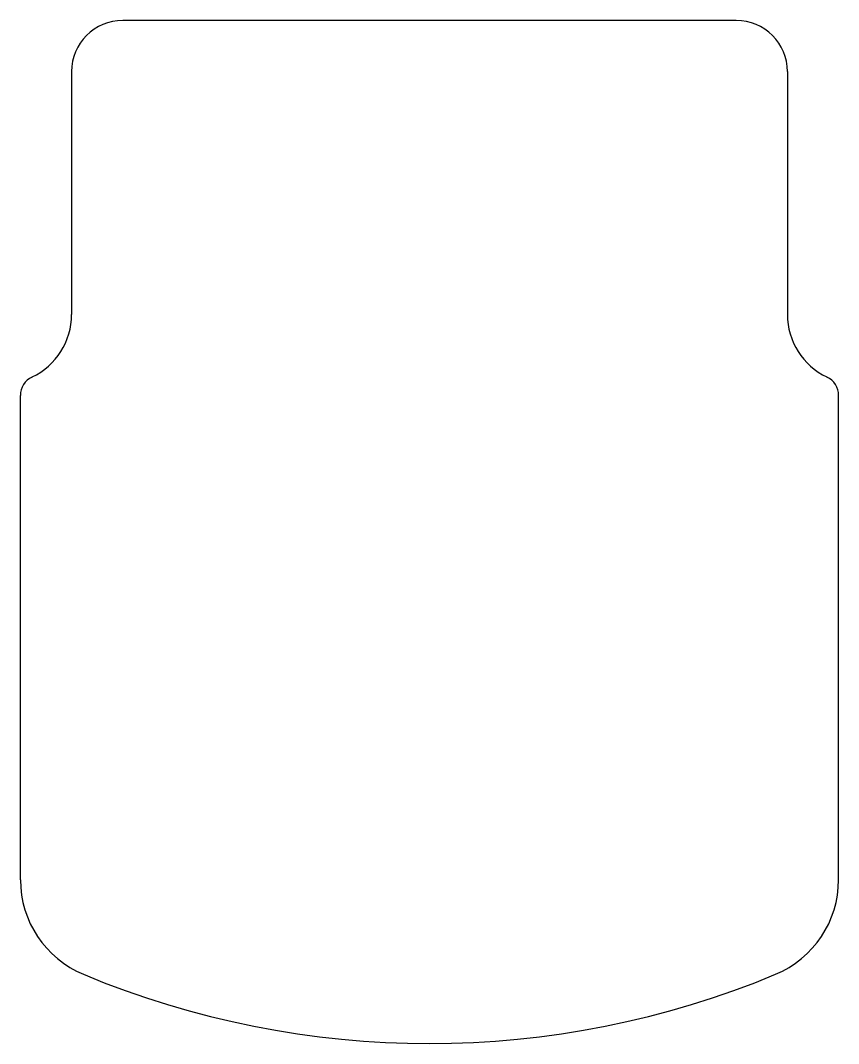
# Model space of a CAD drawing. Header units: millimetres. Extents: x -40 to 40, y -88 to 12.
import ezdxf

# ---------------------------------------------------------------- set-up
doc = ezdxf.new("R2010")
doc.units = ezdxf.units.MM
doc.layers.get('0').update_dxf_attribs({"linetype": 'CONTINUOUS'})

msp = doc.modelspace()

# ---------------------------------------------------------------- linework, layer by layer
for p, q in [((30, 12), (-30, 12)), ((-35, 7), (-35, -16.75)), ((35, 7), (35, -16.75)), ((-40, -72), (-40, -24.66)), ((40, -72), (40, -24.66))]:
    msp.add_line(p, q)
for centre, radius, start, end in [((-30, 7), 5, 90, 180), ((30, 7), 5, 0, 90), ((-41.75, -16.75), 6.75, 295.3769, 360), ((41.75, -16.75), 6.75, 180, 244.6231), ((-38, -24.66), 2, 115.3769, 180), ((38, -24.66), 2, 0, 64.6231), ((-30, -72), 10, 180, 247.3801), ((30, -72), 10, 292.6199, 360), ((0, 0), 88, 247.3801, 292.6199)]:
    msp.add_arc(centre, radius, start, end)

doc.saveas('drawing.dxf')
